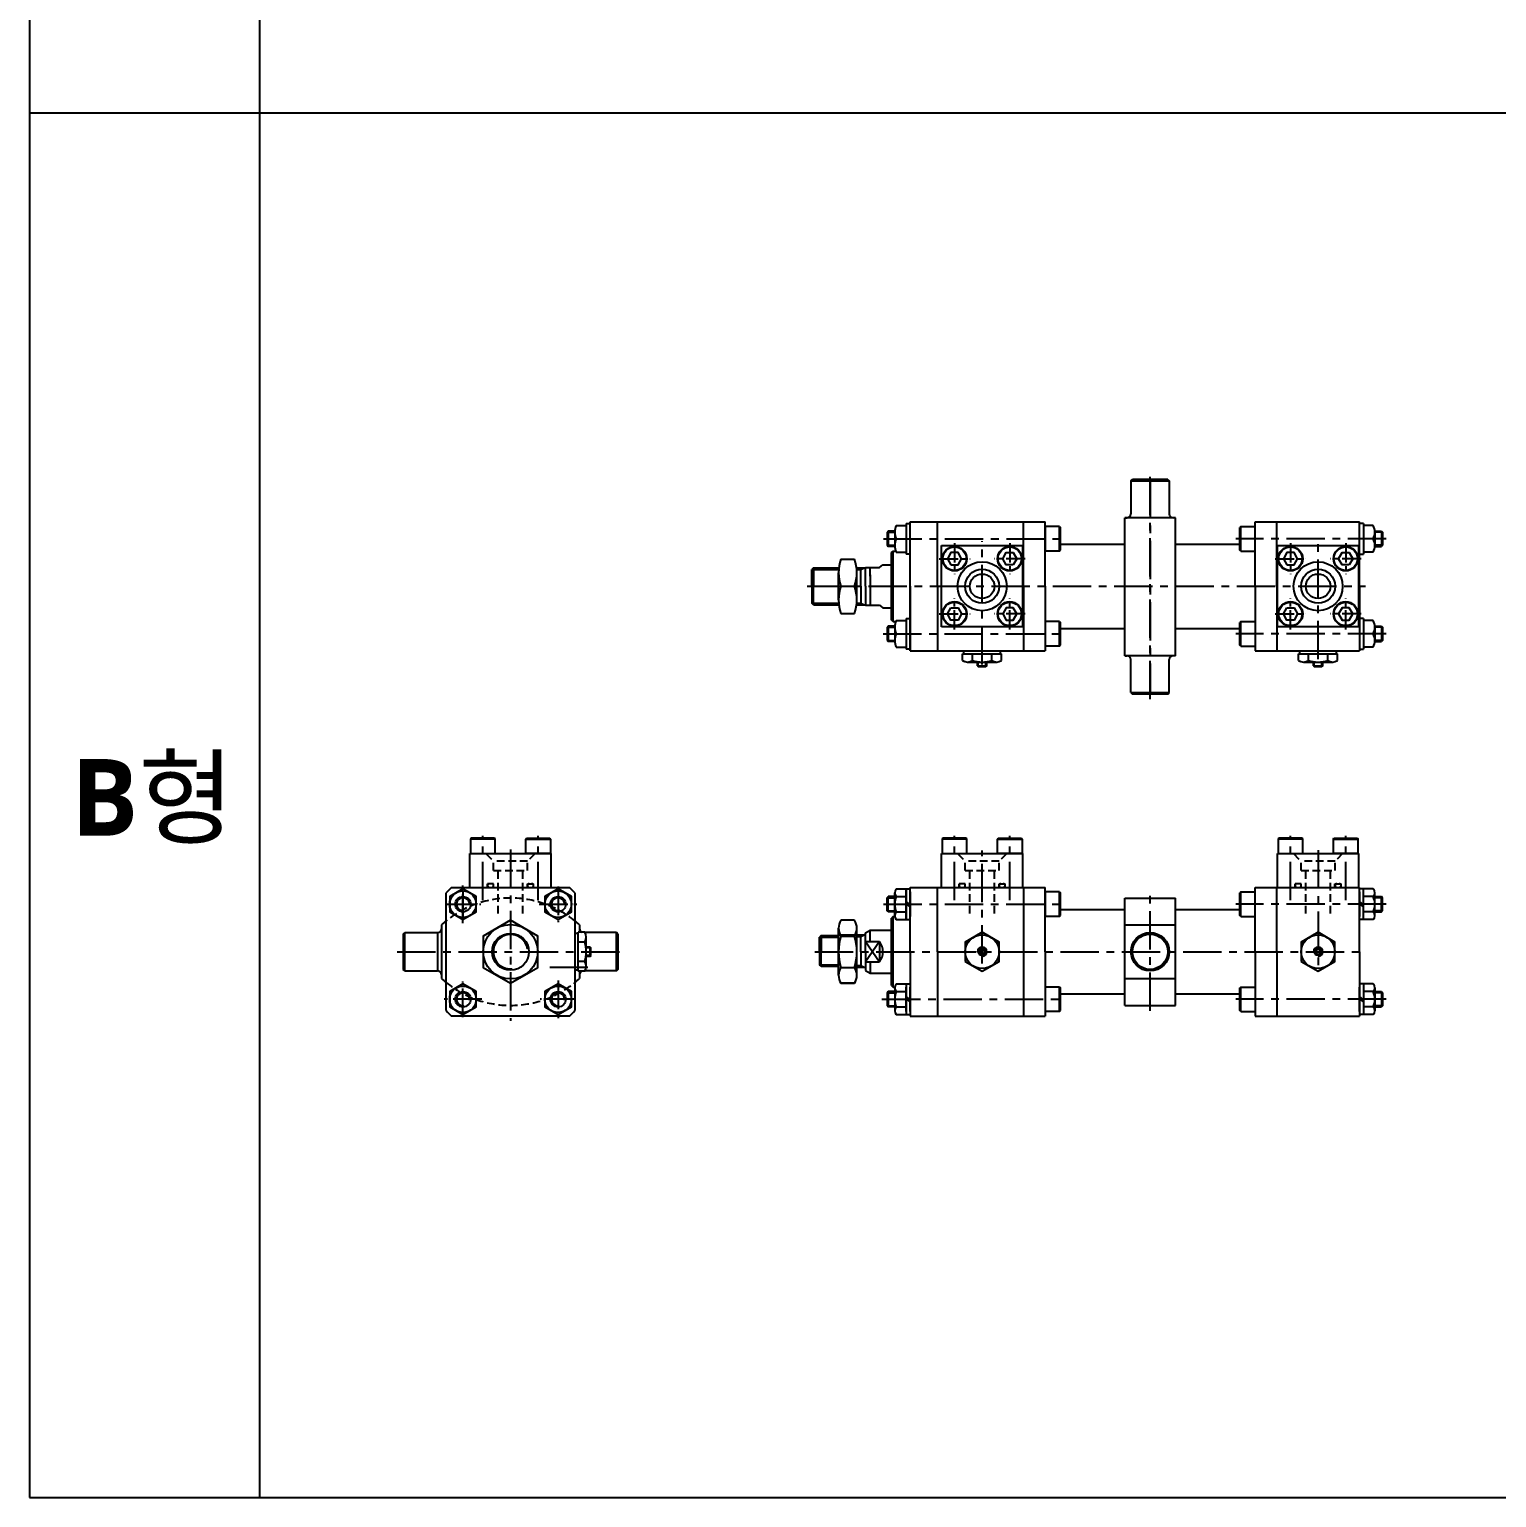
# Model space of a CAD drawing. Extents: x -819 to 9946, y 0 to 4813.
# Drawn here: x 0 to 956, y 2898 to 3856 of the extents above; entities that cross this region are included whole.
import ezdxf

# ---------------------------------------------------------------- set-up
doc = ezdxf.new("R2010")
doc.units = 0
doc.header["$LTSCALE"] = 10
doc.header["$MEASUREMENT"] = 0
for name, pattern in [('CENTER', [2, 1.25, -0.25, 0.25, -0.25]), ('CENTERX2', [4, 2.5, -0.5, 0.5, -0.5]), ('HIDDENX2', [0.75, 0.5, -0.25])]:
    doc.linetypes.add(name, pattern=pattern)
doc.layers.get('0').update_dxf_attribs({"linetype": 'CONTINUOUS'})
for name, color, linetype in [('BOM-UDEF', 3, 'CONTINUOUS'), ('CEN', 1, 'CENTERX2'), ('CENTER', 1, 'CENTER'), ('DIM', 2, 'CONTINUOUS'), ('HID', 2, 'HIDDENX2'), ('ML', 7, 'CONTINUOUS')]:
    doc.layers.add(name, color=color, linetype=linetype)
doc.styles.add('문자', font='romans.shx')

msp = doc.modelspace()

# ---------------------------------------------------------------- linework, layer by layer
for p, q in [((0, 4813.421), (0, 2898.27)), ((150, 4813.343), (150, 2898.27)), ((0, 3801.37), (6326.829, 3801.37)), ((618.57, 3440.227), (623.57, 3440.227)), ((624.07, 3440.727), (623.57, 3440.227)), ((837.57, 3440.227), (842.57, 3440.227)), ((843.07, 3440.727), (842.57, 3440.227)), ((365.55, 3257.287), (363.05, 3257.287)), ((365.55, 3251.287), (365.55, 3257.287)), ((365.55, 3257.287), (366.05, 3256.787)), ((366.05, 3251.787), (366.05, 3256.787)), ((516.07, 3264.787), (527.444, 3264.787)), ((527.444, 3265.287), (538.31, 3265.287)), ((539.444, 3265.287), (545.07, 3265.287)), ((365.55, 3251.287), (363.05, 3251.287)), ((365.55, 3251.287), (366.05, 3251.787)), ((539.444, 3244.287), (545.07, 3244.287)), ((0, 2898.27), (6326.829, 2898.27))]:
    msp.add_line(p, q)
at = {"color": 7, "linetype": 'Continuous'}
for p, q in [((608.369, 3444.209), (608.369, 3448.627)), ((608.369, 3448.627), (621.07, 3448.627)), ((609.07, 3450.627), (633.07, 3450.627)), ((609.07, 3448.627), (609.07, 3450.627)), ((614.719, 3444.209), (614.719, 3448.627)), ((621.07, 3450.627), (628.57, 3450.627)), ((621.07, 3448.627), (633.772, 3448.627)), ((627.421, 3444.209), (627.421, 3448.627)), ((633.07, 3448.627), (633.07, 3450.627)), ((633.772, 3444.209), (633.772, 3448.627)), ((827.369, 3444.209), (827.369, 3448.627)), ((827.369, 3448.627), (840.07, 3448.627)), ((828.07, 3450.627), (852.07, 3450.627)), ((828.07, 3448.627), (828.07, 3450.627)), ((833.719, 3444.209), (833.719, 3448.627)), ((840.07, 3450.627), (847.57, 3450.627)), ((840.07, 3448.627), (852.772, 3448.627)), ((846.421, 3444.209), (846.421, 3448.627)), ((852.07, 3448.627), (852.07, 3450.627)), ((852.772, 3444.209), (852.772, 3448.627)), ((611.544, 3443.227), (630.597, 3443.227)), ((618.07, 3440.727), (618.07, 3443.227)), ((618.07, 3440.727), (618.57, 3440.227)), ((618.07, 3440.727), (624.07, 3440.727)), ((624.07, 3440.727), (624.07, 3443.227)), ((830.544, 3443.227), (849.597, 3443.227)), ((837.07, 3440.727), (837.07, 3443.227)), ((837.07, 3440.727), (837.57, 3440.227)), ((837.07, 3440.727), (843.07, 3440.727)), ((843.07, 3440.727), (843.07, 3443.227)), ((357.65, 3266.287), (355.65, 3266.287)), ((362.067, 3266.989), (357.65, 3266.989)), ((357.65, 3254.287), (357.65, 3266.989)), ((362.067, 3260.638), (357.65, 3260.638)), ((363.05, 3244.761), (363.05, 3263.813)), ((357.65, 3241.585), (357.65, 3254.287)), ((362.067, 3247.936), (357.65, 3247.936)), ((357.65, 3242.287), (355.65, 3242.287)), ((362.067, 3241.585), (357.65, 3241.585))]:
    msp.add_line(p, q, dxfattribs=at)
for points in [[(610.07, 3247.936), (621.07, 3241.585), (632.07, 3247.936), (632.07, 3260.638), (621.07, 3266.989), (610.07, 3260.638)], [(829.07, 3247.936), (840.07, 3241.585), (851.07, 3247.936), (851.07, 3260.638), (840.07, 3266.989), (829.07, 3260.638)], [(620.204, 3255.787), (619.338, 3254.287), (620.204, 3252.787), (621.936, 3252.787), (622.802, 3254.287), (621.936, 3255.787)], [(839.204, 3255.787), (838.338, 3254.287), (839.204, 3252.787), (840.936, 3252.787), (841.802, 3254.287), (840.936, 3255.787)]]:
    msp.add_lwpolyline(points, close=True, dxfattribs=at)
for centre, radius in [((621.07, 3254.287), 11), ((621.07, 3254.287), 2.5), ((840.07, 3254.287), 11), ((840.07, 3254.287), 2.5)]:
    msp.add_circle(centre, radius, dxfattribs=at)
for centre, radius, start, end in [((611.544, 3448.849), 5.623, 235.615753, 270), ((611.544, 3448.849), 5.623, 235.615753, 304.384247), ((621.07, 3464.244), 21.018, 252.412046, 270), ((621.07, 3464.244), 21.018, 270, 287.587954), ((630.597, 3448.849), 5.623, 235.615753, 304.384247), ((830.544, 3448.849), 5.623, 235.615753, 270), ((830.544, 3448.849), 5.623, 235.615753, 304.384247), ((840.07, 3464.244), 21.018, 252.412046, 270), ((840.07, 3464.244), 21.018, 270, 287.587954), ((849.597, 3448.849), 5.623, 235.615753, 304.384247), ((357.427, 3263.813), 5.623, 325.615753, 34.384247), ((342.032, 3254.287), 21.018, 0, 17.587954), ((342.032, 3254.287), 21.018, 342.412046, 0), ((357.427, 3244.761), 5.623, 325.615753, 34.384247), ((357.427, 3244.761), 5.623, 325.615753, 0)]:
    msp.add_arc(centre, radius, start, end, dxfattribs=at)
at = {"layer": 'BOM-UDEF', "color": 0}
for p, q in [((714.07, 3537.347), (715.57, 3537.347)), ((747.07, 3537.347), (714.07, 3537.347)), ((747.07, 3537.347), (745.57, 3537.347)), ((714.07, 3447.347), (715.57, 3447.347)), ((747.07, 3447.347), (714.07, 3447.347)), ((747.07, 3447.347), (745.57, 3447.347)), ((266.145, 3266.787), (266.145, 3241.787))]:
    msp.add_line(p, q, dxfattribs=at)
for centre, start, end in [((715.57, 3539.847), 270, 0), ((745.57, 3539.847), 180, 270), ((715.57, 3444.847), 0, 90), ((745.57, 3444.847), 90, 180)]:
    msp.add_arc(centre, 2.5, start, end, dxfattribs=at)
at = {"layer": 'CEN'}
for p, q in [((730.57, 3419.008), (730.57, 3565.685)), ((730.57, 3562.347), (730.57, 3422.347)), ((556.844, 3523.627), (674.606, 3523.627)), ((621.07, 3441.682), (621.07, 3522.127)), ((884.474, 3523.627), (786.535, 3523.627)), ((840.07, 3445.094), (840.07, 3522.127)), ((507.07, 3492.627), (870.902, 3492.627)), ((556.603, 3461.627), (674.606, 3461.627)), ((884.474, 3461.627), (786.535, 3461.627)), ((295.645, 3287.848), (295.645, 3329.849)), ((331.645, 3287.848), (331.645, 3329.849)), ((603.07, 3287.848), (603.07, 3329.849)), ((639.07, 3287.848), (639.07, 3329.849)), ((822.07, 3287.848), (822.07, 3329.849)), ((858.07, 3287.848), (858.07, 3329.849)), ((313.645, 3321.014), (313.645, 3209.287)), ((621.07, 3246.73), (621.07, 3320.304)), ((840.07, 3320.519), (840.07, 3240.825)), ((274.623, 3285.287), (290.666, 3285.287)), ((282.645, 3293.309), (282.645, 3277.265)), ((556.683, 3285.287), (674.606, 3285.287)), ((730.57, 3215.812), (730.57, 3292.223)), ((884.474, 3285.287), (786.535, 3285.287)), ((239.734, 3254.287), (387.555, 3254.287)), ((512.07, 3254.287), (870.902, 3254.287)), ((339.369, 3244.287), (363.953, 3244.287)), ((555.784, 3223.287), (674.606, 3223.287)), ((884.474, 3223.287), (786.535, 3223.287))]:
    msp.add_line(p, q, dxfattribs=at)
at = {"layer": 'CEN', "color": 1, "linetype": 'CENTER', "ltscale": 1.5}
for p, q in [((282.645, 3272.978), (282.645, 3297.596)), ((344.645, 3296.947), (344.645, 3273.627)), ((270.984, 3285.287), (294.305, 3285.287)), ((332.335, 3285.287), (356.954, 3285.287)), ((282.645, 3211.627), (282.645, 3234.947)), ((344.645, 3235.596), (344.645, 3210.978)), ((294.954, 3223.287), (270.335, 3223.287)), ((356.305, 3223.287), (332.984, 3223.287))]:
    msp.add_line(p, q, dxfattribs=at)
at = {"layer": 'CENTER'}
for p, q in [((603.07, 3520.718), (603.07, 3500.535)), ((639.07, 3520.718), (639.07, 3500.535)), ((822.07, 3520.718), (822.07, 3500.535)), ((858.07, 3520.718), (858.07, 3500.535)), ((592.979, 3510.627), (613.161, 3510.627)), ((649.161, 3510.627), (628.979, 3510.627)), ((811.979, 3510.627), (832.161, 3510.627)), ((868.161, 3510.627), (847.979, 3510.627)), ((603.07, 3464.535), (603.07, 3484.718)), ((639.07, 3464.535), (639.07, 3484.718)), ((822.07, 3464.535), (822.07, 3484.718)), ((858.07, 3464.535), (858.07, 3484.718)), ((592.979, 3474.627), (613.161, 3474.627)), ((649.161, 3474.627), (628.979, 3474.627)), ((811.979, 3474.627), (832.161, 3474.627)), ((868.161, 3474.627), (847.979, 3474.627))]:
    msp.add_line(p, q, dxfattribs=at)
at = {"layer": 'DIM'}
for p, q in [((559.07, 3527.877), (564.07, 3527.877)), ((882.07, 3527.877), (877.07, 3527.877)), ((559.07, 3519.377), (564.07, 3519.377)), ((882.07, 3519.377), (877.07, 3519.377)), ((559.07, 3465.877), (564.07, 3465.877)), ((559.07, 3457.377), (564.07, 3457.377)), ((882.07, 3465.877), (877.07, 3465.877)), ((882.07, 3457.377), (877.07, 3457.377)), ((559.07, 3289.537), (564.07, 3289.537)), ((882.07, 3289.537), (877.07, 3289.537)), ((559.07, 3281.037), (564.07, 3281.037)), ((882.07, 3281.037), (877.07, 3281.037)), ((554.166, 3260.888), (545.07, 3247.686)), ((545.07, 3260.888), (554.166, 3247.686)), ((559.07, 3227.537), (564.07, 3227.537)), ((882.07, 3227.537), (877.07, 3227.537)), ((559.07, 3219.037), (564.07, 3219.037)), ((882.07, 3219.037), (877.07, 3219.037))]:
    msp.add_line(p, q, dxfattribs=at)
for centre in [(282.645, 3285.287), (344.645, 3285.287), (282.645, 3223.287), (344.645, 3223.287)]:
    msp.add_arc(centre, 4.25, 353.243673, 276.756327, dxfattribs=at)
at = {"layer": 'HID'}
for p, q in [((297.645, 3318.287), (302.545, 3313.387)), ((324.745, 3313.387), (302.545, 3313.387)), ((302.545, 3307.287), (302.545, 3313.387)), ((302.545, 3307.287), (302.545, 3313.387)), ((329.645, 3318.287), (324.745, 3313.387)), ((324.745, 3307.287), (324.745, 3313.387)), ((605.07, 3318.287), (609.97, 3313.387)), ((609.97, 3307.287), (609.97, 3313.387)), ((632.17, 3313.387), (609.97, 3313.387)), ((609.97, 3307.287), (609.97, 3313.387)), ((637.07, 3318.287), (632.17, 3313.387)), ((632.17, 3307.287), (632.17, 3313.387)), ((824.07, 3318.287), (828.97, 3313.387)), ((851.17, 3313.387), (828.97, 3313.387)), ((828.97, 3307.287), (828.97, 3313.387)), ((828.97, 3307.287), (828.97, 3313.387)), ((856.07, 3318.287), (851.17, 3313.387)), ((851.17, 3307.287), (851.17, 3313.387)), ((302.545, 3307.287), (324.745, 3307.287)), ((305.645, 3279.267), (305.645, 3307.287)), ((321.645, 3279.267), (321.645, 3307.287)), ((609.97, 3307.287), (632.17, 3307.287)), ((613.07, 3279.267), (613.07, 3307.287)), ((629.07, 3279.267), (629.07, 3307.287)), ((828.97, 3307.287), (851.17, 3307.287)), ((832.07, 3279.267), (832.07, 3307.287)), ((848.07, 3279.267), (848.07, 3307.287)), ((302.645, 3298.687), (298.645, 3298.687)), ((298.645, 3296.287), (298.645, 3298.687)), ((302.645, 3296.287), (302.645, 3298.687)), ((324.645, 3298.687), (328.645, 3298.687)), ((324.645, 3296.287), (324.645, 3298.687)), ((328.645, 3296.287), (328.645, 3298.687)), ((606.07, 3296.287), (606.07, 3298.687)), ((610.07, 3298.687), (606.07, 3298.687)), ((610.07, 3296.287), (610.07, 3298.687)), ((632.07, 3296.287), (632.07, 3298.687)), ((632.07, 3298.687), (636.07, 3298.687)), ((636.07, 3296.287), (636.07, 3298.687)), ((829.07, 3298.687), (825.07, 3298.687)), ((825.07, 3296.287), (825.07, 3298.687)), ((829.07, 3296.287), (829.07, 3298.687)), ((851.07, 3298.687), (855.07, 3298.687)), ((851.07, 3296.287), (851.07, 3298.687)), ((855.07, 3296.287), (855.07, 3298.687))]:
    msp.add_line(p, q, dxfattribs=at)
for centre, radius, start, end in [((299.876, 3297.487), 1.2, 90, 270), ((301.403, 3297.487), 1.2, 270, 90), ((325.887, 3297.487), 1.2, 90, 270), ((327.413, 3297.487), 1.2, 270, 90), ((607.301, 3297.487), 1.2, 90, 270), ((608.828, 3297.487), 1.2, 270, 90), ((633.312, 3297.487), 1.2, 90, 270), ((634.839, 3297.487), 1.2, 270, 90), ((826.301, 3297.487), 1.2, 90, 270), ((827.828, 3297.487), 1.2, 270, 90), ((852.312, 3297.487), 1.2, 90, 270), ((853.839, 3297.487), 1.2, 270, 90), ((313.645, 3222.68), 66.607, 50.908328, 129.091672), ((313.645, 3285.894), 66.607, 230.908328, 309.091672)]:
    msp.add_arc(centre, radius, start, end, dxfattribs=at)
at = {"layer": 'ML'}
for p, q in [((718.07, 3561.347), (719.07, 3562.347)), ((742.07, 3562.347), (719.07, 3562.347)), ((742.07, 3562.347), (743.07, 3561.347)), ((718.07, 3561.347), (743.07, 3561.347)), ((718.07, 3561.347), (718.07, 3539.847)), ((743.07, 3561.347), (743.07, 3539.847)), ((571.57, 3533.627), (571.57, 3513.627)), ((571.57, 3533.627), (574.07, 3533.627)), ((574.07, 3534.627), (662.07, 3534.627)), ((574.07, 3492.627), (574.07, 3534.627)), ((574.07, 3492.627), (574.07, 3534.627)), ((574.07, 3450.627), (574.07, 3534.273)), ((592.07, 3492.627), (592.07, 3534.627)), ((648.07, 3492.627), (648.07, 3534.627)), ((662.07, 3492.627), (662.07, 3534.627)), ((714.07, 3447.347), (714.07, 3537.347)), ((747.07, 3447.347), (747.07, 3537.347)), ((799.07, 3534.627), (867.07, 3534.627)), ((799.07, 3492.627), (799.07, 3534.627)), ((813.07, 3492.627), (813.07, 3534.627)), ((867.07, 3492.627), (867.07, 3534.627)), ((869.57, 3533.627), (867.07, 3533.627)), ((869.57, 3533.627), (869.57, 3513.627)), ((559.82, 3528.627), (559.07, 3527.877)), ((559.07, 3527.877), (559.07, 3519.377)), ((564.093, 3528.627), (559.82, 3528.627)), ((559.82, 3528.627), (559.82, 3518.627)), ((564.07, 3527.957), (564.07, 3519.296)), ((565.09, 3532.287), (571.57, 3532.287)), ((571.57, 3531.627), (571.57, 3515.627)), ((574.07, 3515.627), (574.07, 3531.627)), ((662.07, 3531.627), (662.07, 3515.627)), ((671.47, 3531.627), (662.07, 3531.627)), ((671.47, 3515.627), (671.47, 3531.627)), ((671.47, 3531.627), (672.07, 3531.027)), ((672.07, 3516.227), (672.07, 3531.027)), ((789.67, 3531.627), (789.07, 3531.027)), ((789.07, 3516.227), (789.07, 3531.027)), ((789.67, 3531.627), (799.07, 3531.627)), ((789.67, 3515.627), (789.67, 3531.627)), ((867.07, 3515.627), (867.07, 3531.627)), ((876.05, 3532.287), (869.57, 3532.287)), ((869.57, 3531.627), (869.57, 3515.627)), ((877.047, 3528.627), (881.32, 3528.627)), ((877.07, 3527.957), (877.07, 3519.296)), ((881.32, 3528.627), (881.32, 3518.627)), ((881.32, 3528.627), (882.07, 3527.877)), ((882.07, 3527.877), (882.07, 3519.377)), ((559.07, 3519.377), (559.82, 3518.627)), ((564.093, 3518.627), (559.82, 3518.627)), ((562.07, 3514.627), (563.07, 3515.627)), ((562.07, 3470.627), (562.07, 3514.627)), ((563.07, 3469.627), (563.07, 3515.627)), ((563.07, 3515.627), (564.791, 3515.627)), ((565.09, 3523.627), (571.57, 3523.627)), ((565.09, 3514.966), (571.57, 3514.966)), ((594.57, 3466.127), (594.57, 3519.127)), ((594.57, 3519.127), (647.57, 3519.127)), ((647.57, 3466.127), (647.57, 3519.127)), ((647.57, 3519.127), (647.57, 3466.127)), ((671.47, 3515.627), (662.07, 3515.627)), ((671.47, 3515.627), (672.07, 3516.227)), ((672.07, 3520.127), (714.07, 3520.127)), ((747.07, 3520.127), (789.07, 3520.127)), ((789.67, 3515.627), (789.07, 3516.227)), ((789.67, 3515.627), (799.07, 3515.627)), ((813.57, 3519.127), (866.57, 3519.127)), ((813.57, 3466.127), (813.57, 3519.127)), ((866.57, 3519.127), (866.57, 3466.127)), ((866.57, 3466.127), (866.57, 3519.127)), ((876.05, 3523.627), (869.57, 3523.627)), ((876.05, 3514.966), (869.57, 3514.966)), ((877.047, 3518.627), (881.32, 3518.627)), ((882.07, 3519.377), (881.32, 3518.627)), ((529.043, 3510.377), (537.845, 3510.377)), ((545.07, 3492.627), (545.07, 3504.894)), ((545.07, 3504.894), (554.166, 3504.894)), ((548.07, 3499.228), (548.07, 3504.894)), ((554.166, 3504.894), (556.369, 3506.627)), ((556.369, 3506.627), (562.07, 3506.627)), ((574.07, 3513.627), (571.57, 3513.627)), ((867.07, 3513.627), (869.57, 3513.627)), ((511.07, 3504.627), (510.07, 3503.627)), ((510.07, 3492.627), (510.07, 3503.627)), ((511.07, 3504.627), (527.636, 3504.627)), ((511.07, 3504.627), (511.07, 3492.627)), ((527.444, 3483.752), (527.444, 3501.502)), ((539.251, 3504.627), (545.07, 3504.627)), ((539.444, 3483.752), (539.444, 3501.502)), ((539.444, 3483.752), (539.444, 3501.502)), ((542.07, 3492.627), (542.07, 3504.627)), ((548.07, 3500.014), (548.07, 3480.359)), ((510.07, 3492.627), (510.07, 3481.627)), ((511.07, 3480.627), (511.07, 3492.627)), ((529.043, 3492.627), (537.845, 3492.627)), ((529.043, 3492.627), (537.845, 3492.627)), ((542.07, 3492.627), (542.07, 3480.627)), ((545.07, 3492.627), (545.07, 3480.359)), ((574.07, 3492.627), (574.07, 3450.627)), ((574.07, 3492.627), (574.07, 3450.627)), ((592.07, 3492.627), (592.07, 3450.627)), ((648.07, 3492.627), (648.07, 3450.627)), ((662.07, 3492.627), (662.07, 3450.627)), ((799.07, 3492.627), (799.07, 3450.627)), ((813.07, 3492.627), (813.07, 3450.627)), ((867.07, 3492.627), (867.07, 3450.627)), ((511.07, 3480.627), (510.07, 3481.627)), ((511.07, 3480.627), (527.636, 3480.627)), ((539.251, 3480.627), (545.07, 3480.627)), ((545.07, 3480.359), (554.166, 3480.359)), ((554.166, 3480.359), (556.369, 3478.627)), ((556.369, 3478.627), (562.07, 3478.627)), ((529.043, 3474.877), (537.845, 3474.877)), ((559.82, 3466.627), (559.07, 3465.877)), ((564.093, 3466.627), (559.82, 3466.627)), ((559.82, 3466.627), (559.82, 3456.627)), ((562.07, 3470.627), (563.07, 3469.627)), ((563.07, 3469.627), (564.791, 3469.627)), ((565.09, 3470.287), (571.57, 3470.287)), ((571.57, 3471.627), (571.57, 3451.627)), ((571.57, 3471.627), (574.07, 3471.627)), ((662.07, 3469.627), (662.07, 3453.627)), ((671.47, 3469.627), (662.07, 3469.627)), ((671.47, 3453.627), (671.47, 3469.627)), ((671.47, 3469.627), (672.07, 3469.027)), ((672.07, 3454.227), (672.07, 3469.027)), ((789.67, 3469.627), (789.07, 3469.027)), ((789.07, 3454.227), (789.07, 3469.027)), ((789.67, 3469.627), (799.07, 3469.627)), ((789.67, 3453.627), (789.67, 3469.627)), ((869.57, 3471.627), (867.07, 3471.627)), ((869.57, 3471.627), (869.57, 3451.627)), ((876.05, 3470.287), (869.57, 3470.287)), ((877.047, 3466.627), (881.32, 3466.627)), ((881.32, 3466.627), (882.07, 3465.877)), ((881.32, 3466.627), (881.32, 3456.627)), ((559.07, 3465.877), (559.07, 3457.377)), ((559.07, 3457.377), (559.82, 3456.627)), ((564.07, 3465.957), (564.07, 3457.296)), ((565.09, 3461.627), (571.57, 3461.627)), ((647.57, 3466.127), (594.57, 3466.127)), ((672.07, 3465.127), (714.07, 3465.127)), ((747.07, 3465.127), (789.07, 3465.127)), ((866.57, 3466.127), (813.57, 3466.127)), ((876.05, 3461.627), (869.57, 3461.627)), ((877.07, 3465.957), (877.07, 3457.296)), ((882.07, 3457.377), (881.32, 3456.627)), ((882.07, 3465.877), (882.07, 3457.377)), ((564.093, 3456.627), (559.82, 3456.627)), ((565.09, 3452.966), (571.57, 3452.966)), ((574.07, 3451.627), (571.57, 3451.627)), ((574.07, 3450.627), (662.07, 3450.627)), ((671.47, 3453.627), (662.07, 3453.627)), ((671.47, 3453.627), (672.07, 3454.227)), ((747.07, 3447.347), (714.07, 3447.347)), ((789.67, 3453.627), (789.07, 3454.227)), ((789.67, 3453.627), (799.07, 3453.627)), ((799.07, 3450.627), (867.07, 3450.627)), ((867.07, 3451.627), (869.57, 3451.627)), ((876.05, 3452.966), (869.57, 3452.966)), ((877.047, 3456.627), (881.32, 3456.627)), ((718.07, 3423.347), (718.07, 3444.847)), ((743.07, 3423.347), (743.07, 3444.847)), ((718.07, 3423.347), (743.07, 3423.347)), ((718.07, 3423.347), (719.07, 3422.347)), ((742.07, 3422.347), (719.07, 3422.347)), ((742.07, 3422.347), (743.07, 3423.347)), ((287.991, 3328.287), (287.645, 3327.687)), ((287.645, 3327.687), (287.645, 3318.287)), ((303.645, 3327.687), (287.645, 3327.687)), ((303.298, 3328.287), (287.991, 3328.287)), ((303.645, 3327.687), (303.298, 3328.287)), ((303.645, 3318.287), (303.645, 3327.687)), ((323.645, 3327.687), (323.991, 3328.287)), ((323.645, 3318.287), (323.645, 3327.687)), ((323.645, 3327.687), (339.645, 3327.687)), ((323.991, 3328.287), (339.298, 3328.287)), ((339.298, 3328.287), (339.645, 3327.687)), ((339.645, 3327.687), (339.645, 3318.287)), ((595.417, 3328.287), (595.07, 3327.687)), ((595.07, 3327.687), (595.07, 3318.287)), ((611.07, 3327.687), (595.07, 3327.687)), ((610.724, 3328.287), (595.417, 3328.287)), ((611.07, 3327.687), (610.724, 3328.287)), ((611.07, 3318.287), (611.07, 3327.687)), ((631.07, 3327.687), (631.417, 3328.287)), ((631.07, 3318.287), (631.07, 3327.687)), ((631.07, 3327.687), (647.07, 3327.687)), ((631.417, 3328.287), (646.724, 3328.287)), ((646.724, 3328.287), (647.07, 3327.687)), ((647.07, 3327.687), (647.07, 3318.287)), ((814.417, 3328.287), (814.07, 3327.687)), ((814.07, 3327.687), (814.07, 3318.287)), ((830.07, 3327.687), (814.07, 3327.687)), ((829.724, 3328.287), (814.417, 3328.287)), ((830.07, 3327.687), (829.724, 3328.287)), ((830.07, 3318.287), (830.07, 3327.687)), ((850.07, 3327.687), (850.417, 3328.287)), ((850.07, 3318.287), (850.07, 3327.687)), ((850.07, 3327.687), (866.07, 3327.687)), ((850.417, 3328.287), (865.724, 3328.287)), ((865.724, 3328.287), (866.07, 3327.687)), ((866.07, 3327.687), (866.07, 3318.287)), ((287.145, 3318.287), (340.145, 3318.287)), ((287.145, 3296.287), (287.145, 3318.287)), ((339.645, 3318.287), (323.645, 3318.287)), ((340.145, 3296.287), (340.145, 3318.287)), ((594.57, 3318.287), (647.57, 3318.287)), ((594.57, 3296.287), (594.57, 3318.287)), ((647.07, 3318.287), (631.07, 3318.287)), ((647.57, 3296.287), (647.57, 3318.287)), ((813.57, 3318.287), (866.57, 3318.287)), ((813.57, 3296.287), (813.57, 3318.287)), ((866.07, 3318.287), (850.07, 3318.287)), ((866.57, 3296.287), (866.57, 3318.287)), ((275.261, 3296.287), (352.028, 3296.287)), ((565.09, 3295.287), (574.07, 3295.287)), ((571.57, 3295.287), (571.57, 3275.487)), ((571.57, 3275.287), (571.57, 3295.087)), ((574.07, 3254.287), (574.07, 3296.287)), ((574.07, 3296.287), (662.07, 3296.287)), ((574.07, 3254.287), (574.07, 3296.287)), ((592.07, 3254.287), (592.07, 3296.287)), ((648.07, 3296.287), (648.07, 3212.287)), ((662.07, 3254.287), (662.07, 3296.287)), ((799.07, 3296.287), (867.07, 3296.287)), ((799.07, 3254.287), (799.07, 3296.287)), ((813.07, 3254.287), (813.07, 3296.287)), ((867.07, 3254.287), (867.07, 3296.287)), ((876.05, 3295.287), (867.07, 3295.287)), ((869.57, 3275.287), (869.57, 3295.087)), ((271.645, 3215.904), (271.645, 3292.67)), ((355.645, 3292.67), (355.645, 3215.904)), ((559.07, 3289.537), (559.82, 3290.287)), ((559.07, 3281.037), (559.07, 3289.537)), ((564.07, 3290.287), (559.82, 3290.287)), ((559.82, 3280.287), (559.82, 3290.287)), ((564.07, 3292.637), (564.07, 3292.787)), ((564.07, 3277.787), (564.07, 3292.637)), ((565.09, 3290.287), (571.57, 3290.287)), ((571.57, 3277.287), (571.57, 3293.287)), ((571.57, 3277.287), (571.57, 3293.287)), ((571.57, 3293.287), (571.57, 3277.287)), ((571.57, 3277.287), (571.57, 3293.287)), ((574.07, 3284.825), (571.57, 3287.018)), ((574.07, 3283.633), (571.57, 3285.826)), ((574.07, 3293.287), (574.07, 3277.287)), ((574.07, 3293.287), (574.07, 3277.287)), ((574.07, 3277.287), (574.07, 3293.287)), ((574.07, 3293.287), (574.07, 3277.287)), ((662.07, 3293.287), (662.07, 3277.287)), ((671.47, 3293.287), (662.07, 3293.287)), ((671.47, 3277.287), (671.47, 3293.287)), ((671.47, 3293.287), (672.07, 3292.687)), ((672.07, 3277.887), (672.07, 3292.687)), ((714.07, 3219.287), (714.07, 3289.287)), ((714.07, 3289.287), (747.07, 3289.287)), ((747.07, 3219.287), (747.07, 3289.287)), ((789.67, 3293.287), (789.07, 3292.687)), ((789.07, 3277.887), (789.07, 3292.687)), ((789.67, 3293.287), (799.07, 3293.287)), ((789.67, 3277.287), (789.67, 3293.287)), ((867.07, 3293.287), (867.07, 3277.287)), ((869.57, 3284.825), (867.07, 3287.018)), ((869.57, 3283.633), (867.07, 3285.826)), ((869.57, 3277.287), (869.57, 3293.287)), ((876.05, 3290.287), (869.57, 3290.287)), ((877.07, 3292.637), (877.07, 3292.787)), ((877.07, 3277.787), (877.07, 3292.637)), ((877.07, 3290.287), (881.32, 3290.287)), ((881.32, 3280.287), (881.32, 3290.287)), ((882.07, 3289.537), (881.32, 3290.287)), ((882.07, 3281.037), (882.07, 3289.537)), ((559.82, 3280.287), (559.07, 3281.037)), ((564.07, 3280.287), (559.82, 3280.287)), ((563.07, 3277.287), (562.07, 3276.287)), ((562.07, 3254.287), (562.07, 3276.287)), ((562.07, 3232.287), (562.07, 3276.287)), ((563.07, 3277.287), (564.105, 3277.287)), ((563.07, 3231.287), (563.07, 3277.287)), ((565.09, 3280.287), (571.57, 3280.287)), ((565.09, 3275.287), (574.07, 3275.287)), ((671.47, 3277.287), (662.07, 3277.287)), ((671.47, 3277.287), (672.07, 3277.887)), ((672.07, 3281.787), (714.07, 3281.787)), ((747.07, 3281.787), (789.07, 3281.787)), ((789.67, 3277.287), (789.07, 3277.887)), ((789.67, 3277.287), (799.07, 3277.287)), ((876.05, 3275.287), (867.07, 3275.287)), ((876.05, 3280.287), (869.57, 3280.287)), ((877.07, 3280.287), (881.32, 3280.287)), ((881.32, 3280.287), (882.07, 3281.037)), ((243.645, 3265.787), (244.645, 3266.787)), ((243.645, 3265.787), (243.645, 3242.787)), ((244.645, 3241.787), (244.645, 3266.787)), ((244.645, 3266.787), (266.145, 3266.787)), ((268.645, 3271.787), (268.645, 3236.787)), ((358.645, 3271.787), (358.645, 3266.989)), ((382.645, 3266.787), (362.199, 3266.787)), ((382.645, 3241.787), (382.645, 3266.787)), ((383.645, 3265.787), (382.645, 3266.787)), ((383.645, 3265.787), (383.645, 3242.787)), ((527.444, 3238.912), (527.444, 3269.662)), ((537.845, 3274.787), (529.043, 3274.787)), ((539.444, 3238.912), (539.444, 3269.662)), ((545.07, 3266.555), (548.07, 3268.287)), ((545.07, 3254.287), (545.07, 3266.555)), ((548.07, 3268.287), (562.07, 3268.287)), ((548.07, 3260.888), (548.07, 3268.287)), ((714.07, 3271.787), (747.07, 3271.787)), ((516.07, 3264.787), (515.07, 3263.787)), ((515.07, 3254.287), (515.07, 3263.787)), ((516.07, 3264.787), (516.07, 3254.287)), ((529.043, 3264.537), (537.845, 3264.537)), ((542.07, 3254.287), (542.07, 3265.287)), ((545.07, 3260.888), (554.166, 3260.888)), ((554.166, 3260.888), (554.166, 3247.686)), ((515.07, 3254.287), (515.07, 3245.787)), ((516.07, 3244.787), (516.07, 3254.287)), ((542.07, 3254.287), (542.07, 3244.287)), ((545.07, 3254.287), (545.07, 3242.019)), ((545.07, 3247.686), (554.166, 3247.686)), ((548.07, 3247.686), (548.07, 3240.287)), ((574.07, 3254.287), (574.07, 3212.287)), ((574.07, 3254.287), (574.07, 3212.287)), ((592.07, 3254.287), (592.07, 3212.287)), ((662.07, 3254.287), (662.07, 3212.287)), ((799.07, 3254.287), (799.07, 3212.287)), ((813.07, 3254.287), (813.07, 3212.287)), ((867.07, 3254.287), (867.07, 3212.287)), ((244.645, 3241.787), (243.645, 3242.787)), ((244.645, 3241.787), (266.145, 3241.787)), ((358.645, 3241.585), (358.645, 3236.787)), ((382.645, 3241.787), (362.199, 3241.787)), ((382.645, 3241.787), (383.645, 3242.787)), ((383.645, 3242.787), (382.645, 3241.787)), ((516.07, 3244.787), (515.07, 3245.787)), ((516.07, 3244.787), (527.444, 3244.787)), ((529.043, 3244.037), (537.845, 3244.037)), ((545.07, 3242.019), (548.07, 3240.287)), ((548.07, 3240.287), (562.07, 3240.287)), ((714.07, 3236.787), (747.07, 3236.787)), ((529.043, 3233.787), (537.845, 3233.787)), ((537.845, 3233.787), (529.043, 3233.787)), ((559.82, 3228.287), (559.07, 3227.537)), ((559.07, 3227.537), (559.07, 3219.037)), ((564.07, 3228.287), (559.82, 3228.287)), ((559.82, 3228.287), (559.82, 3218.287)), ((562.07, 3232.287), (563.07, 3231.287)), ((563.07, 3231.287), (564.105, 3231.287)), ((564.07, 3230.787), (564.07, 3215.937)), ((565.09, 3233.287), (574.07, 3233.287)), ((565.09, 3228.287), (571.57, 3228.287)), ((571.57, 3233.287), (571.57, 3213.487)), ((571.57, 3215.287), (571.57, 3231.287)), ((571.57, 3231.287), (571.57, 3215.287)), ((574.07, 3231.287), (574.07, 3215.287)), ((574.07, 3215.287), (574.07, 3231.287)), ((671.47, 3231.287), (662.07, 3231.287)), ((662.07, 3231.287), (662.07, 3215.287)), ((671.47, 3215.287), (671.47, 3231.287)), ((671.47, 3231.287), (672.07, 3230.687)), ((672.07, 3215.887), (672.07, 3230.687)), ((789.67, 3231.287), (789.07, 3230.687)), ((789.07, 3215.887), (789.07, 3230.687)), ((789.67, 3215.287), (789.67, 3231.287)), ((789.67, 3231.287), (799.07, 3231.287)), ((876.05, 3233.287), (867.07, 3233.287)), ((867.07, 3215.287), (867.07, 3231.287)), ((869.57, 3233.287), (869.57, 3213.487)), ((869.57, 3231.287), (869.57, 3215.287)), ((876.05, 3228.287), (869.57, 3228.287)), ((877.07, 3230.787), (877.07, 3215.937)), ((877.07, 3228.287), (881.32, 3228.287)), ((881.32, 3228.287), (881.32, 3218.287)), ((881.32, 3228.287), (882.07, 3227.537)), ((882.07, 3227.537), (882.07, 3219.037)), ((559.07, 3219.037), (559.82, 3218.287)), ((564.07, 3218.287), (559.82, 3218.287)), ((565.09, 3218.287), (571.57, 3218.287)), ((574.07, 3222.825), (571.57, 3225.018)), ((574.07, 3221.633), (571.57, 3223.826)), ((672.07, 3226.787), (714.07, 3226.787)), ((714.07, 3219.287), (747.07, 3219.287)), ((747.07, 3226.787), (789.07, 3226.787)), ((869.57, 3222.825), (867.07, 3225.018)), ((869.57, 3221.633), (867.07, 3223.826)), ((876.05, 3218.287), (869.57, 3218.287)), ((877.07, 3218.287), (881.32, 3218.287)), ((882.07, 3219.037), (881.32, 3218.287)), ((352.028, 3212.287), (275.261, 3212.287)), ((564.07, 3215.937), (564.07, 3215.787)), ((565.09, 3213.287), (574.07, 3213.287)), ((574.07, 3212.287), (662.07, 3212.287)), ((671.47, 3215.287), (662.07, 3215.287)), ((671.47, 3215.287), (672.07, 3215.887)), ((789.67, 3215.287), (789.07, 3215.887)), ((789.67, 3215.287), (799.07, 3215.287)), ((799.07, 3212.287), (867.07, 3212.287)), ((876.05, 3213.287), (867.07, 3213.287)), ((877.07, 3215.937), (877.07, 3215.787))]:
    msp.add_line(p, q, dxfattribs=at)
at = {"layer": 'ML', "color": 2}
for p, q in [((510.07, 3503.627), (527.533, 3503.627)), ((539.355, 3503.627), (542.07, 3503.627)), ((542.07, 3503.627), (544.067, 3504.627)), ((510.07, 3481.627), (527.533, 3481.627)), ((539.355, 3481.627), (542.07, 3481.627)), ((542.07, 3481.627), (544.067, 3480.627)), ((618.57, 3440.227), (618.57, 3443.227)), ((623.57, 3440.227), (623.57, 3443.227)), ((837.57, 3440.227), (837.57, 3443.227)), ((842.57, 3440.227), (842.57, 3443.227)), ((366.05, 3256.787), (363.05, 3256.787)), ((515.07, 3263.787), (527.444, 3263.787)), ((539.444, 3264.287), (542.07, 3264.287)), ((542.07, 3264.287), (544.067, 3265.287)), ((366.05, 3251.787), (363.05, 3251.787)), ((515.07, 3245.787), (527.444, 3245.787)), ((539.444, 3245.287), (542.07, 3245.287)), ((542.07, 3245.287), (544.067, 3244.287))]:
    msp.add_line(p, q, dxfattribs=at)
at = {"layer": 'ML'}
for points in [[(600.761, 3506.627), (605.38, 3506.627), (607.689, 3510.627), (605.38, 3514.627), (600.761, 3514.627), (598.452, 3510.627), (600.761, 3506.627)], [(641.38, 3506.627), (636.761, 3506.627), (634.452, 3510.627), (636.761, 3514.627), (641.38, 3514.627), (643.689, 3510.627), (641.38, 3506.627)], [(819.761, 3506.627), (824.38, 3506.627), (826.689, 3510.627), (824.38, 3514.627), (819.761, 3514.627), (817.452, 3510.627), (819.761, 3506.627)], [(860.38, 3506.627), (855.761, 3506.627), (853.452, 3510.627), (855.761, 3514.627), (860.38, 3514.627), (862.689, 3510.627), (860.38, 3506.627)], [(600.761, 3478.627), (605.38, 3478.627), (607.689, 3474.627), (605.38, 3470.627), (600.761, 3470.627), (598.452, 3474.627), (600.761, 3478.627)], [(641.38, 3478.627), (636.761, 3478.627), (634.452, 3474.627), (636.761, 3470.627), (641.38, 3470.627), (643.689, 3474.627), (641.38, 3478.627)], [(819.761, 3478.627), (824.38, 3478.627), (826.689, 3474.627), (824.38, 3470.627), (819.761, 3470.627), (817.452, 3474.627), (819.761, 3478.627)], [(860.38, 3478.627), (855.761, 3478.627), (853.452, 3474.627), (855.761, 3470.627), (860.38, 3470.627), (862.689, 3474.627), (860.38, 3478.627)]]:
    msp.add_lwpolyline(points, dxfattribs=at)
for points in [[(282.645, 3295.287), (273.984, 3290.287), (273.984, 3280.287), (282.645, 3275.287), (291.305, 3280.287), (291.305, 3290.287)], [(344.645, 3295.287), (335.984, 3290.287), (335.984, 3280.287), (344.645, 3275.287), (353.305, 3280.287), (353.305, 3290.287)], [(313.645, 3274.787), (295.891, 3264.537), (295.891, 3244.037), (313.645, 3233.787), (331.398, 3244.037), (331.398, 3264.537)], [(282.645, 3233.287), (273.984, 3228.287), (273.984, 3218.287), (282.645, 3213.287), (291.305, 3218.287), (291.305, 3228.287)], [(344.645, 3233.287), (335.984, 3228.287), (335.984, 3218.287), (344.645, 3213.287), (353.305, 3218.287), (353.305, 3228.287)]]:
    msp.add_lwpolyline(points, close=True, dxfattribs=at)
for centre, radius in [((603.07, 3510.627), 8), ((603.07, 3510.627), 7.654), ((639.07, 3510.627), 8), ((639.07, 3510.627), 7.654), ((822.07, 3510.627), 8), ((822.07, 3510.627), 7.654), ((858.07, 3510.627), 8), ((858.07, 3510.627), 7.654), ((621.07, 3492.627), 16), ((840.07, 3492.627), 16), ((621.07, 3492.627), 11.1), ((621.07, 3492.627), 8), ((840.07, 3492.627), 11.1), ((840.07, 3492.627), 8), ((603.07, 3474.627), 8), ((603.07, 3474.627), 7.654), ((639.07, 3474.627), 8), ((639.07, 3474.627), 7.654), ((822.07, 3474.627), 8), ((822.07, 3474.627), 7.654), ((858.07, 3474.627), 8), ((858.07, 3474.627), 7.654), ((282.645, 3285.287), 8.66), ((282.645, 3285.287), 5), ((344.645, 3285.287), 8.66), ((344.645, 3285.287), 5), ((313.645, 3254.287), 17.754), ((313.645, 3254.287), 12), ((730.57, 3254.287), 12.5), ((730.57, 3254.287), 11.5), ((282.645, 3223.287), 8.66), ((282.645, 3223.287), 5), ((344.645, 3223.287), 8.66), ((344.645, 3223.287), 5)]:
    msp.add_circle(centre, radius, dxfattribs=at)
for centre, radius, start, end in [((573.771, 3527.957), 9.701, 153.490211, 206.509789), ((867.369, 3527.957), 9.701, 333.490211, 26.509789), ((573.771, 3519.296), 9.701, 153.490211, 206.509789), ((867.369, 3519.296), 9.701, 333.490211, 26.509789), ((552.872, 3501.502), 25.428, 159.572601, 200.427399), ((514.015, 3501.502), 25.428, 339.572601, 20.427399), ((552.872, 3483.752), 25.428, 159.572601, 200.427399), ((514.015, 3483.752), 25.428, 339.572601, 20.427399), ((573.771, 3465.957), 9.701, 153.490211, 206.509789), ((867.369, 3465.957), 9.701, 333.490211, 26.509789), ((573.771, 3457.296), 9.701, 153.490211, 206.509789), ((867.369, 3457.296), 9.701, 333.490211, 26.509789), ((313.645, 3254.287), 56.897, 132.423697, 137.576303), ((313.645, 3254.287), 56.897, 42.423697, 47.576303), ((567.644, 3292.787), 3.574, 135.609081, 224.390919), ((873.497, 3292.787), 3.574, 315.609081, 44.390919), ((576.835, 3285.287), 12.765, 156.939739, 203.060261), ((864.305, 3285.287), 12.765, 336.939739, 23.060261), ((567.644, 3277.787), 3.574, 135.609081, 224.390919), ((873.497, 3277.787), 3.574, 315.609081, 44.390919), ((266.145, 3269.287), 2.5, 270, 0), ((313.645, 3222.68), 66.607, 129.091672, 132.501011), ((313.645, 3222.68), 66.607, 47.498989, 50.908328), ((361.145, 3269.287), 2.5, 180, 246.826527), ((536.456, 3269.662), 9.012, 145.343028, 214.656972), ((530.431, 3269.662), 9.012, 325.343028, 34.656972), ((561.095, 3254.287), 33.651, 162.266043, 197.733957), ((505.793, 3254.287), 33.651, 342.266043, 17.733957), ((545.378, 3254.287), 10.991, 323.087138, 36.912862), ((266.145, 3239.287), 2.5, 0, 90), ((313.645, 3285.894), 66.607, 227.498989, 230.908328), ((313.645, 3285.894), 66.607, 309.091672, 312.501011), ((361.145, 3239.287), 2.5, 113.173473, 180), ((536.456, 3238.912), 9.012, 145.343028, 214.656972), ((530.431, 3238.912), 9.012, 325.343028, 34.656972), ((567.644, 3230.787), 3.574, 135.609081, 224.390919), ((576.835, 3223.287), 12.765, 156.939739, 203.060261), ((873.497, 3230.787), 3.574, 315.609081, 44.390919), ((864.305, 3223.287), 12.765, 336.939739, 23.060261), ((567.644, 3215.787), 3.574, 135.609081, 224.390919), ((873.497, 3215.787), 3.574, 315.609081, 44.390919), ((313.645, 3254.287), 56.897, 222.423697, 227.576303), ((313.645, 3254.287), 56.897, 312.423697, 317.576303)]:
    msp.add_arc(centre, radius, start, end, dxfattribs=at)
at = {"layer": 'ML', "color": 2}
for centre, radius, start, end in [((313.645, 3254.287), 11.25, 8.655474, 275.337792), ((621.07, 3254.287), 3, 270, 180), ((840.07, 3254.287), 3, 270, 180)]:
    msp.add_arc(centre, radius, start, end, dxfattribs=at)

# ---------------------------------------------------------------- texts
at = {"insert": (27.206, 3380.004), "char_height": 50, "attachment_point": 1, "style": '문자'}
msp.add_mtext_dynamic_manual_height_columns('{\\fMalgun Gothic|b1|i0|c129|p50;B형}', width=655.3834, gutter_width=160, heights=[-66.372], dxfattribs=at)

doc.saveas('drawing.dxf')
